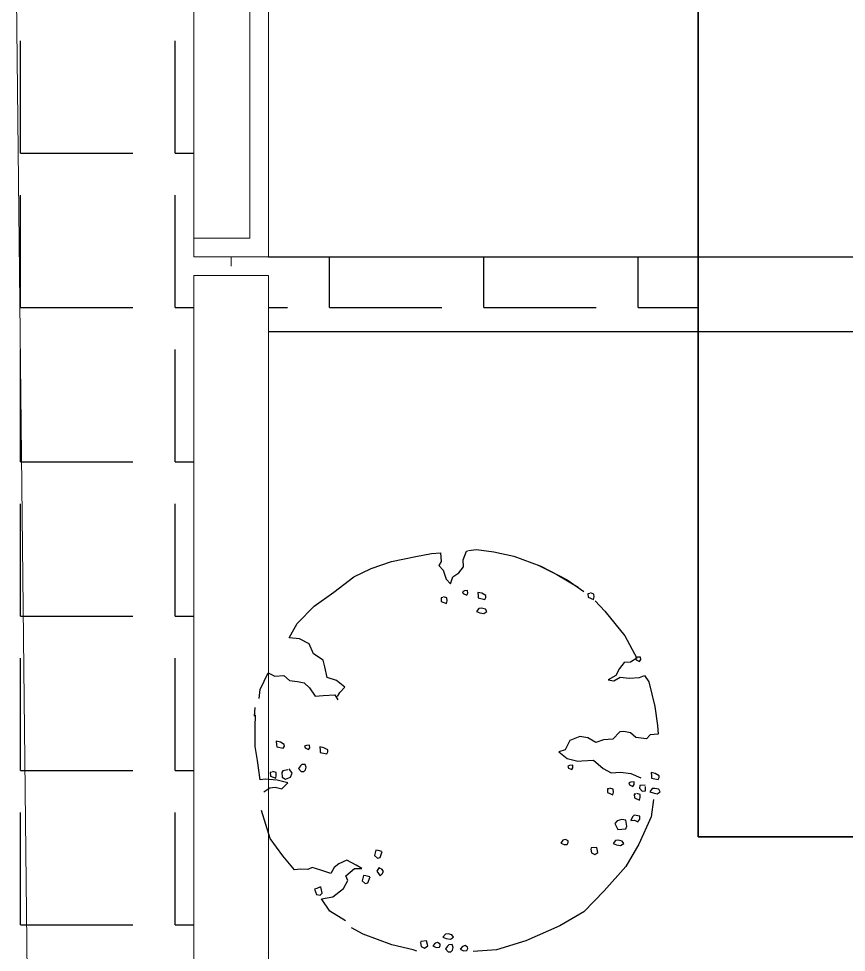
# Model space of a CAD drawing. Header units: inches. Extents: x -7543 to -822, y 102837 to 190349.
# Drawn here: x -837.0448 to -837.03374, y 102837.26488 to 102837.27736 of the extents above; entities that cross this region are included whole.
import ezdxf

# ---------------------------------------------------------------- set-up
doc = ezdxf.new("R2010")
doc.units = ezdxf.units.IN
doc.header["$MEASUREMENT"] = 0
doc.linetypes.add('__ZG_T_P__9', pattern=[22, 1, -10, 1, -10])
doc.linetypes.add('DASHED2', pattern=[9.525, 6.35, -3.175])
for name, color, linetype, lineweight in [('ARSA', 7, 'Continuous', 30), ('BİTKİ', 96, 'Continuous', 25), ('TARAMA', 8, 'Continuous', 25), ('ÇEKME MESAFESİ', 7, 'Continuous', 20)]:
    doc.layers.add(name, color=color, linetype=linetype, lineweight=lineweight)
doc.layers.add('BALKON', color=7, linetype='Continuous', lineweight=20, true_color=0xffaaa9)
doc.layers.add('DUVAR', color=7, linetype='Continuous', lineweight=35, true_color=0xfc4642)

msp = doc.modelspace()

# ---------------------------------------------------------------- linework, layer by layer
at = {"layer": 'ARSA', "color": 40}
for p, q in [((-837.041457, 102837.274179), (-837.02262, 102837.274179)), ((-837.041457, 102837.273179), (-837.02162, 102837.273179))]:
    msp.add_line(p, q, dxfattribs=at)
at = {"layer": 'BALKON'}
for p, q in [((-837.042457, 102837.274179), (-837.042457, 102837.293179)), ((-837.041707, 102837.274429), (-837.041707, 102837.293179)), ((-837.041457, 102837.274179), (-837.041457, 102837.293179)), ((-837.042457, 102837.274429), (-837.041707, 102837.274429)), ((-837.042457, 102837.274179), (-837.041457, 102837.274179)), ((-837.041957, 102837.274179), (-837.041957, 102837.274054)), ((-837.042457, 102837.273929), (-837.041457, 102837.273929)), ((-837.042457, 102837.273929), (-837.042457, 102837.235804)), ((-837.041457, 102837.273929), (-837.041457, 102837.235804))]:
    msp.add_line(p, q, dxfattribs=at)
at = {"layer": 'BİTKİ'}
for points in [[(-837.040536, 102837.268304), (-837.040508, 102837.268355), (-837.040441, 102837.268428), (-837.040552, 102837.268518), (-837.040677, 102837.268557), (-837.040705, 102837.268697), (-837.040729, 102837.268788), (-837.040857, 102837.268871), (-837.040918, 102837.269008), (-837.041044, 102837.269072), (-837.041185, 102837.269086), (-837.041077, 102837.269279), (-837.04085, 102837.26951), (-837.040586, 102837.269695), (-837.040321, 102837.269904), (-837.040088, 102837.270014), (-837.039815, 102837.270106), (-837.039489, 102837.270174), (-837.039283, 102837.270213), (-837.039162, 102837.270222), (-837.039154, 102837.270105), (-837.039186, 102837.270054), (-837.039127, 102837.26999), (-837.039086, 102837.269871), (-837.039028, 102837.269807), (-837.038999, 102837.269902), (-837.038916, 102837.269957), (-837.038854, 102837.270034), (-837.03886, 102837.270127), (-837.038815, 102837.270247), (-837.038797, 102837.270251)], [(-837.038787, 102837.270254), (-837.03868, 102837.270266), (-837.038448, 102837.270234), (-837.038182, 102837.27018), (-837.037823, 102837.270045), (-837.037472, 102837.269861), (-837.037246, 102837.269707)], [(-837.037868, 102837.270063), (-837.037607, 102837.269934), (-837.037323, 102837.269762)], [(-837.03913, 102837.269624), (-837.039155, 102837.269623), (-837.039151, 102837.269574), (-837.039081, 102837.269545), (-837.039072, 102837.26958), (-837.039075, 102837.269619), (-837.03912, 102837.269635)], [(-837.037095, 102837.269582), (-837.036968, 102837.269444), (-837.0367, 102837.269112), (-837.036538, 102837.268817), (-837.036624, 102837.268762), (-837.03671, 102837.268756), (-837.036773, 102837.268678), (-837.03682, 102837.268582), (-837.03692, 102837.268526), (-837.036847, 102837.268512), (-837.036764, 102837.268562), (-837.036641, 102837.268546), (-837.036502, 102837.268556), (-837.036435, 102837.268585), (-837.036379, 102837.268497), (-837.036301, 102837.268171), (-837.036265, 102837.267915), (-837.036256, 102837.267799), (-837.03636, 102837.267791), (-837.03641, 102837.267739), (-837.036551, 102837.267753), (-837.036624, 102837.267816), (-837.036712, 102837.267834), (-837.036765, 102837.26783), (-837.036862, 102837.267731), (-837.036984, 102837.267722), (-837.037086, 102837.26769), (-837.037194, 102837.267751), (-837.0373, 102837.267767), (-837.037436, 102837.267714), (-837.037495, 102837.267588), (-837.03758, 102837.267562), (-837.037469, 102837.267473), (-837.037326, 102837.267439), (-837.037276, 102837.267443), (-837.037119, 102837.267454), (-837.036989, 102837.267341), (-837.03688, 102837.267281), (-837.036759, 102837.26729), (-837.036621, 102837.267275), (-837.036487, 102837.267217)], [(-837.037168, 102837.269678), (-837.037193, 102837.269676), (-837.03719, 102837.269628), (-837.037119, 102837.269599), (-837.037111, 102837.269634), (-837.037114, 102837.269672), (-837.037158, 102837.269689)], [(-837.041583, 102837.268278), (-837.04157, 102837.268395), (-837.041464, 102837.268618), (-837.041375, 102837.268575), (-837.041253, 102837.268584), (-837.04118, 102837.268516), (-837.041072, 102837.268504), (-837.040984, 102837.268486), (-837.040911, 102837.268419), (-837.040835, 102837.268307), (-837.040727, 102837.268315), (-837.040574, 102837.268326), (-837.040533, 102837.268256)], [(-837.041647, 102837.268039), (-837.041639, 102837.268156)], [(-837.041522, 102837.267029), (-837.04144, 102837.267084), (-837.041372, 102837.267089), (-837.041281, 102837.267071), (-837.0412, 102837.26715), (-837.041343, 102837.267183), (-837.041502, 102837.267196), (-837.04157, 102837.267191), (-837.041606, 102837.267447), (-837.041638, 102837.267635), (-837.041638, 102837.267893), (-837.041632, 102837.268059)], [(-837.041202, 102837.267325), (-837.041266, 102837.267311), (-837.041282, 102837.267285), (-837.041278, 102837.267227), (-837.041232, 102837.267196), (-837.041166, 102837.267225), (-837.041145, 102837.26728), (-837.041185, 102837.267336)], [(-837.041412, 102837.26729), (-837.041437, 102837.267289), (-837.041433, 102837.26724), (-837.041363, 102837.267211), (-837.041355, 102837.267246), (-837.041357, 102837.267285), (-837.041402, 102837.267301)], [(-837.036908, 102837.267069), (-837.036933, 102837.267068), (-837.03693, 102837.267019), (-837.036859, 102837.26699), (-837.036851, 102837.267025), (-837.036854, 102837.267064), (-837.036898, 102837.26708)], [(-837.036551, 102837.266998), (-837.036576, 102837.266996), (-837.036572, 102837.266947), (-837.036502, 102837.266918), (-837.036494, 102837.266953), (-837.036496, 102837.266992), (-837.036541, 102837.267008)], [(-837.036315, 102837.266928), (-837.036349, 102837.266695), (-837.036513, 102837.266328), (-837.036686, 102837.266032), (-837.036975, 102837.265704), (-837.037249, 102837.265426), (-837.037566, 102837.265238), (-837.038023, 102837.265039), (-837.038413, 102837.264918), (-837.038727, 102837.264895)], [(-837.040432, 102837.265307), (-837.04064, 102837.265436), (-837.04075, 102837.265601), (-837.040599, 102837.265624), (-837.040457, 102837.265735), (-837.040399, 102837.265842), (-837.040426, 102837.265906), (-837.040311, 102837.266005), (-837.040213, 102837.266006), (-837.040288, 102837.266047), (-837.040411, 102837.266114), (-837.040518, 102837.266067), (-837.040581, 102837.266018), (-837.040625, 102837.265937), (-837.04076, 102837.265982), (-837.040878, 102837.266019), (-837.040933, 102837.265993), (-837.04103, 102837.265996), (-837.041113, 102837.265985), (-837.041267, 102837.266174), (-837.041439, 102837.266405), (-837.041554, 102837.266779)], [(-837.036738, 102837.266657), (-837.036802, 102837.266643), (-837.036835, 102837.266607), (-837.036793, 102837.266527), (-837.036686, 102837.266534), (-837.036671, 102837.26657), (-837.036684, 102837.266652), (-837.036738, 102837.266657)], [(-837.039945, 102837.266233), (-837.039996, 102837.266244), (-837.040026, 102837.266249), (-837.040045, 102837.266177), (-837.040005, 102837.266144), (-837.039968, 102837.266152), (-837.039939, 102837.26623)], [(-837.039965, 102837.266001), (-837.039987, 102837.266012), (-837.04001, 102837.26597), (-837.039966, 102837.265907), (-837.039941, 102837.265932), (-837.039922, 102837.265966), (-837.039951, 102837.266004)], [(-837.040107, 102837.265895), (-837.040158, 102837.265906), (-837.040188, 102837.265911), (-837.040207, 102837.265839), (-837.040168, 102837.265806), (-837.040131, 102837.265814), (-837.040101, 102837.265892)], [(-837.040766, 102837.265758), (-837.040815, 102837.265739), (-837.040843, 102837.265728), (-837.040819, 102837.265656), (-837.040769, 102837.26565), (-837.040742, 102837.265676), (-837.040759, 102837.265758)], [(-837.039478, 102837.264901), (-837.039526, 102837.264916), (-837.03981, 102837.264985), (-837.040196, 102837.265127), (-837.040352, 102837.265213)]]:
    msp.add_lwpolyline(points, dxfattribs=at)
for points in [[(-837.038841, 102837.269714), (-837.038866, 102837.269702), (-837.038857, 102837.269678), (-837.038812, 102837.269657), (-837.038796, 102837.269683), (-837.038799, 102837.269717)], [(-837.038609, 102837.269682), (-837.038664, 102837.269692), (-837.03866, 102837.269644), (-837.038659, 102837.269619), (-837.038571, 102837.269601), (-837.038555, 102837.269627), (-837.038557, 102837.269651)], [(-837.038613, 102837.269481), (-837.038648, 102837.269479), (-837.038681, 102837.269437), (-837.038637, 102837.269421), (-837.038582, 102837.26941), (-837.038541, 102837.269438), (-837.038562, 102837.26947)], [(-837.036532, 102837.268827), (-837.036556, 102837.268816), (-837.036547, 102837.268792), (-837.036503, 102837.268771), (-837.036486, 102837.268796), (-837.036489, 102837.26883)], [(-837.041301, 102837.267693), (-837.041355, 102837.267704), (-837.041352, 102837.267656), (-837.04135, 102837.267631), (-837.041262, 102837.267613), (-837.041246, 102837.267639), (-837.041248, 102837.267663)], [(-837.040953, 102837.26765), (-837.040977, 102837.267639), (-837.040968, 102837.267615), (-837.040923, 102837.267594), (-837.040907, 102837.267619), (-837.04091, 102837.267653)], [(-837.04072, 102837.267618), (-837.040775, 102837.267629), (-837.040771, 102837.26758), (-837.04077, 102837.267556), (-837.040682, 102837.267538), (-837.040666, 102837.267564), (-837.040668, 102837.267588)], [(-837.041013, 102837.267392), (-837.04103, 102837.267376), (-837.04106, 102837.26734), (-837.041024, 102837.267299), (-837.040988, 102837.267301), (-837.040965, 102837.267323), (-837.040957, 102837.267357), (-837.04097, 102837.267395), (-837.04097, 102837.267395)], [(-837.037437, 102837.267382), (-837.037462, 102837.267371), (-837.037453, 102837.267347), (-837.037408, 102837.267326), (-837.037392, 102837.267351), (-837.037394, 102837.267385)], [(-837.036294, 102837.267275), (-837.036349, 102837.267285), (-837.036345, 102837.267237), (-837.036343, 102837.267212), (-837.036256, 102837.267194), (-837.03624, 102837.26722), (-837.036242, 102837.267244)], [(-837.03662, 102837.267158), (-837.036644, 102837.267147), (-837.036635, 102837.267123), (-837.036591, 102837.267102), (-837.036574, 102837.267128), (-837.036577, 102837.267161)], [(-837.036298, 102837.267074), (-837.036333, 102837.267072), (-837.036366, 102837.26703), (-837.036322, 102837.267014), (-837.036267, 102837.267003), (-837.036226, 102837.267031), (-837.036246, 102837.267063)], [(-837.036574, 102837.266718), (-837.036597, 102837.266697), (-837.036619, 102837.266647), (-837.036569, 102837.26665), (-837.036524, 102837.266629), (-837.036498, 102837.266665), (-837.036501, 102837.266704)], [(-837.037492, 102837.266393), (-837.037527, 102837.266381), (-837.037556, 102837.266345), (-837.037512, 102837.266324), (-837.037469, 102837.266327), (-837.037456, 102837.266352), (-837.037458, 102837.266372)], [(-837.036787, 102837.266381), (-837.036822, 102837.266378), (-837.036855, 102837.266337), (-837.036811, 102837.266321), (-837.036756, 102837.26631), (-837.036715, 102837.266337), (-837.036735, 102837.26637)], [(-837.037074, 102837.266287), (-837.037149, 102837.266282), (-837.037155, 102837.266262), (-837.037145, 102837.266214), (-837.0371, 102837.266193), (-837.037059, 102837.26622)], [(-837.03906, 102837.26513), (-837.039096, 102837.265127), (-837.039129, 102837.265086), (-837.039085, 102837.26507), (-837.03903, 102837.265059), (-837.038989, 102837.265086), (-837.039009, 102837.265119)], [(-837.039348, 102837.265036), (-837.039423, 102837.26503), (-837.039429, 102837.265011), (-837.039418, 102837.264963), (-837.039374, 102837.264941), (-837.039333, 102837.264969)], [(-837.0392, 102837.265017), (-837.039235, 102837.265005), (-837.039264, 102837.264969), (-837.03922, 102837.264948), (-837.039177, 102837.264951), (-837.039164, 102837.264976), (-837.039166, 102837.264995)], [(-837.03905, 102837.264984), (-837.039067, 102837.264968), (-837.039096, 102837.264932), (-837.039061, 102837.264891), (-837.039025, 102837.264893), (-837.039002, 102837.264915), (-837.038994, 102837.264949), (-837.039007, 102837.264987), (-837.039007, 102837.264987)], [(-837.038834, 102837.264976), (-837.038869, 102837.264963), (-837.038898, 102837.264927), (-837.038854, 102837.264906), (-837.038811, 102837.264909), (-837.038798, 102837.264934), (-837.0388, 102837.264954)]]:
    msp.add_lwpolyline(points, close=True, dxfattribs=at)
msp.add_lwpolyline([(-837.03643, 102837.267118), (-837.036498, 102837.267114), (-837.036503, 102837.267079), (-837.036467, 102837.267038), (-837.036425, 102837.267041), (-837.036422, 102837.2671, -0.650811)], format="xyb", dxfattribs=at)
at = {"layer": 'DUVAR', "linetype": '__ZG_T_P__9'}
for p, q in [((-837.035722, 102837.266429), (-837.035722, 102837.282331)), ((-837.007863, 102837.266429), (-837.035722, 102837.266429))]:
    msp.add_line(p, q, dxfattribs=at)
at = {"layer": 'TARAMA'}
for p, q in [((-837.04477, 102837.275565), (-837.04477, 102837.277065)), ((-837.042707, 102837.275565), (-837.042707, 102837.277065)), ((-837.04477, 102837.275565), (-837.04327, 102837.275565)), ((-837.042707, 102837.275565), (-837.042457, 102837.275565)), ((-837.04477, 102837.273503), (-837.04477, 102837.275003)), ((-837.042707, 102837.273503), (-837.042707, 102837.275003)), ((-837.040645, 102837.273503), (-837.040645, 102837.274179)), ((-837.038582, 102837.273503), (-837.038582, 102837.274179)), ((-837.03652, 102837.273503), (-837.03652, 102837.274179)), ((-837.04477, 102837.273503), (-837.04327, 102837.273503)), ((-837.042707, 102837.273503), (-837.042457, 102837.273503)), ((-837.041457, 102837.273503), (-837.041207, 102837.273503)), ((-837.040645, 102837.273503), (-837.039145, 102837.273503)), ((-837.038582, 102837.273503), (-837.037082, 102837.273503)), ((-837.03652, 102837.273503), (-837.035722, 102837.273503)), ((-837.04477, 102837.27259), (-837.04477, 102837.27294)), ((-837.042707, 102837.27144), (-837.042707, 102837.27294)), ((-837.04477, 102837.27144), (-837.04477, 102837.27259)), ((-837.04477, 102837.27144), (-837.044757, 102837.27144)), ((-837.044757, 102837.27144), (-837.04327, 102837.27144)), ((-837.042707, 102837.27144), (-837.042457, 102837.27144)), ((-837.04477, 102837.269378), (-837.04477, 102837.270878)), ((-837.042707, 102837.269378), (-837.042707, 102837.270878)), ((-837.04477, 102837.269378), (-837.044735, 102837.269378)), ((-837.044735, 102837.269378), (-837.04327, 102837.269378)), ((-837.042707, 102837.269378), (-837.042457, 102837.269378)), ((-837.04477, 102837.267315), (-837.04477, 102837.268815)), ((-837.042707, 102837.267315), (-837.042707, 102837.268815)), ((-837.04477, 102837.267315), (-837.044713, 102837.267315)), ((-837.044713, 102837.267315), (-837.04327, 102837.267315)), ((-837.042707, 102837.267315), (-837.042457, 102837.267315)), ((-837.04477, 102837.265253), (-837.04477, 102837.266753)), ((-837.042707, 102837.265253), (-837.042707, 102837.266753)), ((-837.04477, 102837.265253), (-837.044691, 102837.265253)), ((-837.044691, 102837.265253), (-837.04327, 102837.265253)), ((-837.042707, 102837.265253), (-837.042457, 102837.265253))]:
    msp.add_line(p, q, dxfattribs=at)
at = {"layer": 'ÇEKME MESAFESİ', "linetype": 'DASHED2', "ltscale": 10}
msp.add_line((-837.043874, 102837.189614), (-837.045011, 102837.294919), dxfattribs=at)

doc.saveas('drawing.dxf')
